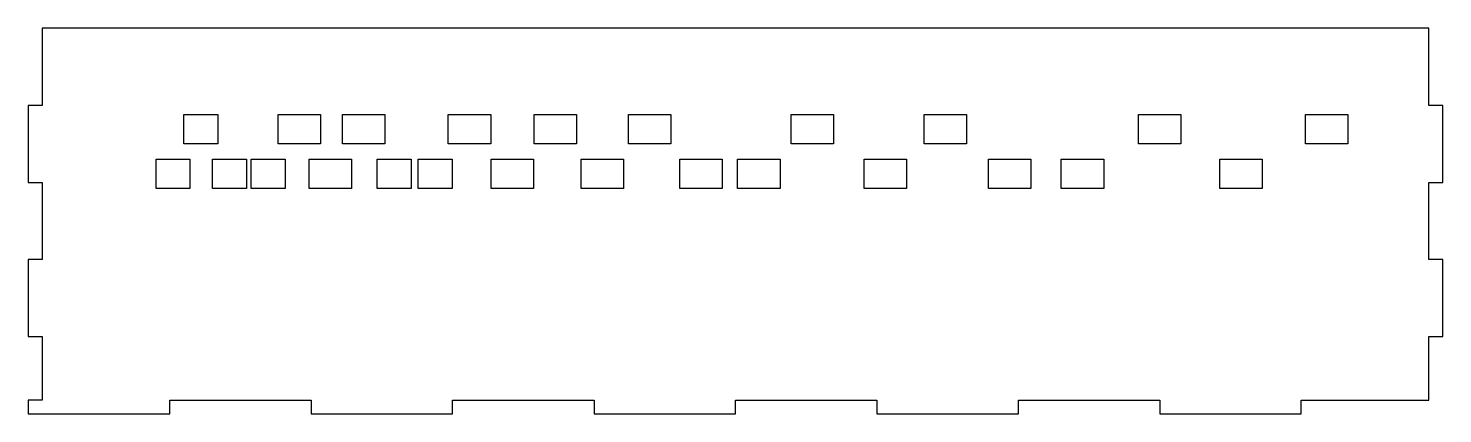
# Model space of a CAD drawing. Header units: millimetres. Extents: x 120 to 450, y 100 to 190.
import ezdxf

# ---------------------------------------------------------------- set-up
doc = ezdxf.new("R2010")
doc.units = ezdxf.units.MM
doc.layers.get('0').update_dxf_attribs({"linetype": 'CONTINUOUS'})

msp = doc.modelspace()

# ---------------------------------------------------------------- linework, layer by layer
for points in [[(446.8, 103.2), (446.8, 118), (450, 118), (450, 136), (446.8, 136), (446.8, 154), (450, 154), (450, 172), (446.8, 172), (446.8, 190), (123.2, 190), (123.2, 172), (120, 172), (120, 154), (123.2, 154), (123.2, 136), (120, 136), (120, 118), (123.2, 118), (123.2, 103.2), (120, 103.2), (120, 100), (153, 100), (153, 103.2), (186, 103.2), (186, 100), (219, 100), (219, 103.2), (252, 103.2), (252, 100), (285, 100), (285, 103.2), (318, 103.2), (318, 100), (351, 100), (351, 103.2), (384, 103.2), (384, 100), (417, 100), (417, 103.2)], [(164.2, 163.05), (156.3, 163.05), (156.3, 169.85), (164.2, 169.85)], [(188.2, 163.05), (178.3, 163.05), (178.3, 169.85), (188.2, 169.85)], [(203.2, 163.05), (193.3, 163.05), (193.3, 169.85), (203.2, 169.85)], [(227.9, 163.05), (218, 163.05), (218, 169.85), (227.9, 169.85)], [(247.9, 163.05), (238, 163.05), (238, 169.85), (247.9, 169.85)], [(260, 169.85), (269.9, 169.85), (269.9, 163.05), (260, 163.05)], [(307.9, 163.05), (298, 163.05), (298, 169.85), (307.9, 169.85)], [(338.9, 163.05), (329, 163.05), (329, 169.85), (338.9, 169.85)], [(388.9, 163.05), (379, 163.05), (379, 169.85), (388.9, 169.85)], [(427.9, 163.05), (418, 163.05), (418, 169.85), (427.9, 169.85)], [(157.7, 152.6), (149.8, 152.6), (149.8, 159.4), (157.7, 159.4)], [(163, 159.4), (170.9, 159.4), (170.9, 152.6), (163, 152.6)], [(179.9, 152.6), (172, 152.6), (172, 159.4), (179.9, 159.4)], [(195.4, 152.6), (185.5, 152.6), (185.5, 159.4), (195.4, 159.4)], [(201.4, 159.4), (209.3, 159.4), (209.3, 152.6), (201.4, 152.6)], [(218.9, 152.6), (211, 152.6), (211, 159.4), (218.9, 159.4)], [(237.9, 152.6), (228, 152.6), (228, 159.4), (237.9, 159.4)], [(258.9, 152.6), (249, 152.6), (249, 159.4), (258.9, 159.4)], [(281.9, 152.6), (272, 152.6), (272, 159.4), (281.9, 159.4)], [(295.4, 152.6), (285.5, 152.6), (285.5, 159.4), (295.4, 159.4)], [(324.9, 152.6), (315, 152.6), (315, 159.4), (324.9, 159.4)], [(353.9, 152.6), (344, 152.6), (344, 159.4), (353.9, 159.4)], [(370.9, 152.6), (361, 152.6), (361, 159.4), (370.9, 159.4)], [(407.9, 152.6), (398, 152.6), (398, 159.4), (407.9, 159.4)]]:
    msp.add_lwpolyline(points, close=True)

doc.saveas('drawing.dxf')
